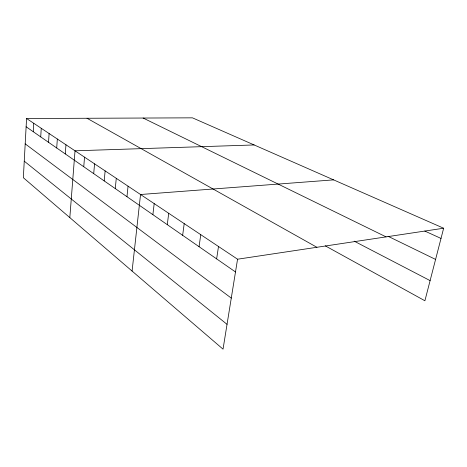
<?xml version="1.0" encoding="UTF-8"?>
<svg xmlns="http://www.w3.org/2000/svg" width="467" height="467" viewBox="0 0 467 467"><rect width="100%" height="100%" fill="white"/><g stroke="black" fill="none" stroke-linecap="round" stroke-linejoin="round"><path stroke-width="0.7" d="M26.572 118.501L23.35 177.717L223.033 349.158L237.557 259.208L26.572 118.501L192.462 117.842L443.65 228.229L424.9 300.766L325.295 245.84M33.262 131.723L33.747 123.288M40.722 136.901L41.254 128.291M48.533 142.312L49.105 133.533M56.711 147.986L57.33 139.014M65.287 153.935L65.958 144.77M69.822 217.616L75.018 150.812L254.141 144.951M83.751 166.737L84.539 157.163M93.709 173.642L94.562 163.847M104.199 180.916L105.128 170.893M115.267 188.592L116.277 178.324M126.966 196.706L128.063 186.187M132.085 271.07L140.538 194.505L333.607 179.871M152.884 214.68L154.186 203.612M167.291 224.668L168.71 213.296M182.65 235.315L184.202 223.629M199.059 246.699L200.763 234.673M216.63 258.881L218.503 246.506M237.557 259.208L443.65 228.229M424.795 231.054L441.011 238.433M388.054 236.284L435.588 259.424M143.135 118.04L386.086 236.88M354.184 241.159L430.107 280.614M87.02 118.262L316.895 247.282M26.123 126.773L235.496 271.963M25.189 143.854L231.276 298.104M24.249 161.168L227.038 324.337"/></g></svg>
